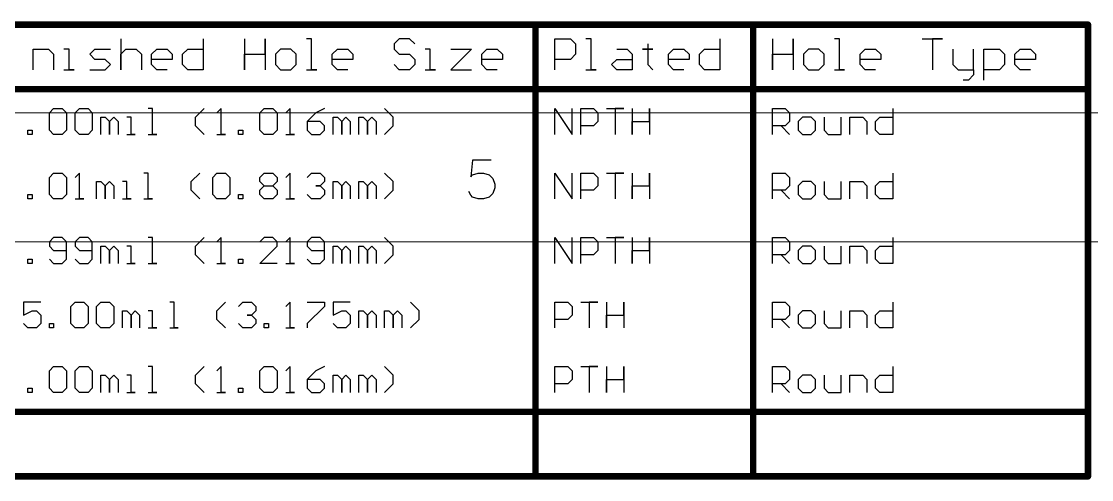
# Model space of a CAD drawing. Header units: millimetres. Extents: x 38 to 445, y 25 to 285.
# Drawn here: x 316 to 379.2, y 257.7 to 284.8 of the extents above; entities that cross this region are included whole.
import ezdxf

# ---------------------------------------------------------------- set-up
doc = ezdxf.new("R2010")
doc.units = ezdxf.units.MM
doc.layers.add('DrillDrawing', color=1, linetype='Continuous')
doc.layers.add('Mechanical16', color=56, linetype='Continuous')

msp = doc.modelspace()

# ---------------------------------------------------------------- linework, layer by layer
at = {"layer": 'DrillDrawing'}
for p, q in [((321.825, 283.768), (321.825, 281.94)), ((326.701, 283.768), (326.701, 281.94)), ((329.138, 283.768), (329.138, 281.94)), ((330.357, 282.854), (330.357, 283.768)), ((330.357, 283.768), (330.357, 281.94)), ((333.099, 283.768), (332.795, 283.768)), ((333.099, 281.94), (333.099, 283.768)), ((338.279, 283.768), (337.974, 283.464)), ((337.974, 283.464), (337.974, 283.159)), ((338.889, 283.768), (338.279, 283.768)), ((339.193, 283.464), (338.889, 283.768)), ((347.472, 281.94), (347.472, 283.768)), ((347.472, 283.768), (348.386, 283.768)), ((348.386, 283.768), (348.691, 283.464)), ((348.691, 283.464), (348.691, 282.854)), ((349.605, 283.768), (349.3, 283.768)), ((349.605, 281.94), (349.605, 283.768)), ((352.957, 283.464), (352.957, 283.159)), ((357.222, 283.768), (357.222, 281.94)), ((360.321, 283.768), (360.321, 281.94)), ((361.54, 282.854), (361.54, 283.768)), ((361.54, 283.768), (361.54, 281.94)), ((364.282, 283.768), (363.978, 283.768)), ((364.282, 281.94), (364.282, 283.768)), ((369.158, 283.768), (370.376, 283.768)), ((370.376, 283.768), (369.767, 283.768)), ((369.767, 283.768), (369.767, 281.94)), ((316.645, 281.94), (316.645, 283.159)), ((316.645, 283.159), (317.559, 283.159)), ((317.559, 283.159), (317.864, 282.854)), ((317.864, 282.854), (317.864, 281.94)), ((318.778, 283.159), (318.474, 283.159)), ((318.778, 281.94), (318.778, 283.159)), ((319.997, 282.854), (320.302, 283.159)), ((320.302, 282.549), (319.997, 282.854)), ((320.302, 283.159), (321.216, 283.159)), ((321.825, 282.854), (322.13, 283.159)), ((321.825, 281.94), (321.825, 282.854)), ((322.13, 283.159), (322.739, 283.159)), ((322.739, 283.159), (323.044, 282.854)), ((323.044, 282.854), (323.044, 281.94)), ((323.654, 282.854), (323.958, 283.159)), ((323.654, 282.245), (323.654, 282.854)), ((323.958, 283.159), (324.568, 283.159)), ((324.568, 283.159), (324.872, 282.854)), ((324.872, 282.854), (324.872, 282.549)), ((325.482, 282.854), (325.786, 283.159)), ((325.482, 282.245), (325.482, 282.854)), ((325.786, 283.159), (326.701, 283.159)), ((329.138, 281.94), (329.138, 282.854)), ((329.138, 282.854), (330.357, 282.854)), ((331.271, 283.159), (330.966, 282.854)), ((330.966, 282.854), (330.966, 282.245)), ((331.88, 283.159), (331.271, 283.159)), ((332.185, 282.854), (331.88, 283.159)), ((332.185, 282.245), (332.185, 282.854)), ((334.318, 282.854), (334.623, 283.159)), ((334.318, 282.245), (334.318, 282.854)), ((334.623, 283.159), (335.232, 283.159)), ((335.232, 283.159), (335.537, 282.854)), ((335.537, 282.854), (335.537, 282.549)), ((337.974, 283.159), (338.279, 282.854)), ((338.279, 282.854), (338.889, 282.854)), ((338.889, 282.854), (339.193, 282.549)), ((340.107, 283.159), (339.803, 283.159)), ((340.107, 281.94), (340.107, 283.159)), ((341.326, 283.159), (342.545, 283.159)), ((342.545, 283.159), (341.326, 281.94)), ((343.154, 282.854), (343.459, 283.159)), ((343.154, 282.245), (343.154, 282.854)), ((343.459, 283.159), (344.068, 283.159)), ((344.068, 283.159), (344.373, 282.854)), ((344.373, 282.854), (344.373, 282.549)), ((348.691, 282.854), (348.386, 282.549)), ((351.128, 283.159), (351.738, 283.159)), ((351.738, 283.159), (352.043, 282.854)), ((352.043, 282.854), (352.043, 281.94)), ((352.957, 283.159), (352.652, 283.159)), ((352.652, 283.159), (353.261, 283.159)), ((353.261, 283.159), (352.957, 283.159)), ((352.957, 283.159), (352.957, 282.245)), ((354.175, 282.854), (354.48, 283.159)), ((354.175, 282.245), (354.175, 282.854)), ((354.48, 283.159), (355.09, 283.159)), ((355.09, 283.159), (355.394, 282.854)), ((355.394, 282.854), (355.394, 282.549)), ((356.004, 282.854), (356.308, 283.159)), ((356.004, 282.245), (356.004, 282.854)), ((356.308, 283.159), (357.222, 283.159)), ((360.321, 281.94), (360.321, 282.854)), ((360.321, 282.854), (361.54, 282.854)), ((362.454, 283.159), (362.149, 282.854)), ((362.149, 282.854), (362.149, 282.245)), ((363.064, 283.159), (362.454, 283.159)), ((363.368, 282.854), (363.064, 283.159)), ((363.368, 282.245), (363.368, 282.854)), ((365.501, 282.854), (365.806, 283.159)), ((365.501, 282.245), (365.501, 282.854)), ((365.806, 283.159), (366.415, 283.159)), ((366.415, 283.159), (366.72, 282.854)), ((366.72, 282.854), (366.72, 282.549)), ((370.986, 283.159), (370.986, 282.245)), ((372.205, 281.94), (372.205, 283.159)), ((372.814, 281.331), (372.814, 283.159)), ((372.814, 283.159), (373.728, 283.159)), ((373.728, 283.159), (374.033, 282.854)), ((374.033, 282.854), (374.033, 282.245)), ((374.642, 282.854), (374.947, 283.159)), ((374.642, 282.245), (374.642, 282.854)), ((374.947, 283.159), (375.556, 283.159)), ((375.556, 283.159), (375.861, 282.854)), ((375.861, 282.854), (375.861, 282.549)), ((318.474, 281.94), (319.083, 281.94)), ((319.083, 281.94), (318.778, 281.94)), ((319.997, 281.94), (320.911, 281.94)), ((320.911, 282.549), (320.302, 282.549)), ((321.216, 282.245), (320.911, 282.549)), ((320.911, 281.94), (321.216, 282.245)), ((324.872, 282.549), (323.654, 282.549)), ((323.958, 281.94), (323.654, 282.245)), ((324.568, 281.94), (323.958, 281.94)), ((325.786, 281.94), (325.482, 282.245)), ((326.701, 281.94), (325.786, 281.94)), ((330.966, 282.245), (331.271, 281.94)), ((331.271, 281.94), (331.88, 281.94)), ((331.88, 281.94), (332.185, 282.245)), ((332.795, 281.94), (333.404, 281.94)), ((333.404, 281.94), (333.099, 281.94)), ((335.537, 282.549), (334.318, 282.549)), ((334.623, 281.94), (334.318, 282.245)), ((335.232, 281.94), (334.623, 281.94)), ((338.279, 281.94), (337.974, 282.245)), ((338.889, 281.94), (338.279, 281.94)), ((339.193, 282.245), (338.889, 281.94)), ((339.193, 282.549), (339.193, 282.245)), ((339.803, 281.94), (340.412, 281.94)), ((340.412, 281.94), (340.107, 281.94)), ((341.326, 281.94), (342.545, 281.94)), ((344.373, 282.549), (343.154, 282.549)), ((343.459, 281.94), (343.154, 282.245)), ((344.068, 281.94), (343.459, 281.94)), ((348.386, 282.549), (347.472, 282.549)), ((349.3, 281.94), (349.91, 281.94)), ((349.91, 281.94), (349.605, 281.94)), ((350.824, 282.245), (351.128, 282.549)), ((351.128, 281.94), (350.824, 282.245)), ((351.128, 282.549), (352.043, 282.549)), ((352.043, 281.94), (351.128, 281.94)), ((352.957, 282.245), (353.261, 281.94)), ((355.394, 282.549), (354.175, 282.549)), ((354.48, 281.94), (354.175, 282.245)), ((355.09, 281.94), (354.48, 281.94)), ((356.308, 281.94), (356.004, 282.245)), ((357.222, 281.94), (356.308, 281.94)), ((362.149, 282.245), (362.454, 281.94)), ((362.454, 281.94), (363.064, 281.94)), ((363.064, 281.94), (363.368, 282.245)), ((363.978, 281.94), (364.587, 281.94)), ((364.587, 281.94), (364.282, 281.94)), ((366.72, 282.549), (365.501, 282.549)), ((365.806, 281.94), (365.501, 282.245)), ((366.415, 281.94), (365.806, 281.94)), ((370.986, 282.245), (371.29, 281.94)), ((371.29, 281.94), (372.205, 281.94)), ((372.205, 281.94), (372.205, 281.635)), ((373.728, 281.94), (372.814, 281.94)), ((374.033, 282.245), (373.728, 281.94)), ((375.861, 282.549), (374.642, 282.549)), ((374.947, 281.94), (374.642, 282.245)), ((375.556, 281.94), (374.947, 281.94)), ((371.9, 281.331), (371.595, 281.331)), ((372.205, 281.635), (371.9, 281.331)), ((317.61, 279.4), (317.864, 279.654)), ((317.864, 279.654), (318.372, 279.654)), ((318.372, 279.654), (318.626, 279.4)), ((319.134, 279.4), (319.388, 279.654)), ((319.388, 279.654), (319.896, 279.654)), ((319.896, 279.654), (320.149, 279.4)), ((323.704, 279.654), (323.45, 279.654)), ((323.704, 278.13), (323.704, 279.654)), ((326.243, 279.146), (326.751, 279.654)), ((327.767, 279.654), (327.513, 279.4)), ((327.767, 278.13), (327.767, 279.654)), ((330.052, 279.4), (330.306, 279.654)), ((330.306, 279.654), (330.814, 279.654)), ((330.814, 279.654), (331.068, 279.4)), ((331.83, 279.654), (331.576, 279.4)), ((331.83, 278.13), (331.83, 279.654)), ((333.861, 279.654), (333.353, 279.4)), ((337.924, 279.146), (337.416, 279.654)), ((347.472, 278.13), (347.472, 279.654)), ((347.472, 279.654), (348.488, 278.13)), ((348.488, 278.13), (348.488, 279.654)), ((348.996, 278.13), (348.996, 279.654)), ((348.996, 279.654), (349.757, 279.654)), ((349.757, 279.654), (350.011, 279.4)), ((350.519, 279.654), (351.535, 279.654)), ((351.535, 279.654), (351.027, 279.654)), ((351.027, 279.654), (351.027, 278.13)), ((352.043, 279.654), (352.043, 278.13)), ((353.058, 278.892), (353.058, 279.654)), ((353.058, 279.654), (353.058, 278.13)), ((360.321, 278.13), (360.321, 279.654)), ((360.321, 279.654), (361.083, 279.654)), ((361.083, 279.654), (361.337, 279.4)), ((367.431, 279.654), (367.431, 278.13)), ((317.61, 278.384), (317.61, 279.4)), ((318.626, 279.4), (318.626, 278.384)), ((319.134, 278.384), (319.134, 279.4)), ((320.149, 279.4), (320.149, 278.384)), ((320.657, 278.13), (320.657, 279.146)), ((320.657, 279.146), (320.911, 279.146)), ((320.911, 279.146), (321.165, 278.892)), ((321.165, 278.892), (321.419, 279.146)), ((321.165, 278.892), (321.165, 278.13)), ((321.165, 278.13), (321.165, 278.892)), ((321.419, 279.146), (321.673, 278.892)), ((321.673, 278.892), (321.673, 278.13)), ((322.435, 279.146), (322.181, 279.146)), ((322.435, 278.13), (322.435, 279.146)), ((326.243, 278.638), (326.243, 279.146)), ((330.052, 278.384), (330.052, 279.4)), ((331.068, 279.4), (331.068, 278.384)), ((333.353, 279.4), (332.845, 278.892)), ((332.845, 278.892), (332.845, 278.384)), ((333.607, 278.892), (332.845, 278.892)), ((333.861, 278.638), (333.607, 278.892)), ((334.369, 278.13), (334.369, 279.146)), ((334.369, 279.146), (334.623, 279.146)), ((334.623, 279.146), (334.877, 278.892)), ((334.877, 278.892), (335.131, 279.146)), ((334.877, 278.892), (334.877, 278.13)), ((334.877, 278.13), (334.877, 278.892)), ((335.131, 279.146), (335.385, 278.892)), ((335.385, 278.892), (335.385, 278.13)), ((335.892, 278.13), (335.892, 279.146)), ((335.892, 279.146), (336.146, 279.146)), ((336.146, 279.146), (336.4, 278.892)), ((336.4, 278.892), (336.654, 279.146)), ((336.4, 278.892), (336.4, 278.13)), ((336.4, 278.13), (336.4, 278.892)), ((336.654, 279.146), (336.908, 278.892)), ((336.908, 278.892), (336.908, 278.13)), ((337.924, 278.638), (337.924, 279.146)), ((350.011, 278.892), (349.757, 278.638)), ((350.011, 279.4), (350.011, 278.892)), ((352.043, 278.13), (352.043, 278.892)), ((352.043, 278.892), (353.058, 278.892)), ((361.337, 278.892), (361.083, 278.638)), ((361.337, 279.4), (361.337, 278.892)), ((362.099, 279.146), (361.845, 278.892)), ((361.845, 278.892), (361.845, 278.384)), ((362.607, 279.146), (362.099, 279.146)), ((362.86, 278.892), (362.607, 279.146)), ((362.86, 278.384), (362.86, 278.892)), ((363.368, 279.146), (363.368, 278.384)), ((364.384, 278.13), (364.384, 279.146)), ((364.892, 278.13), (364.892, 279.146)), ((364.892, 279.146), (365.654, 279.146)), ((365.654, 279.146), (365.907, 278.892)), ((365.907, 278.892), (365.907, 278.13)), ((366.415, 278.892), (366.669, 279.146)), ((366.415, 278.384), (366.415, 278.892)), ((366.669, 279.146), (367.431, 279.146)), ((316.341, 278.13), (316.341, 278.384)), ((316.341, 278.384), (316.595, 278.384)), ((316.595, 278.384), (316.595, 278.13)), ((317.864, 278.13), (317.61, 278.384)), ((318.626, 278.384), (318.372, 278.13)), ((319.388, 278.13), (319.134, 278.384)), ((320.149, 278.384), (319.896, 278.13)), ((326.751, 278.13), (326.243, 278.638)), ((328.783, 278.13), (328.783, 278.384)), ((328.783, 278.384), (329.037, 278.384)), ((329.037, 278.384), (329.037, 278.13)), ((330.306, 278.13), (330.052, 278.384)), ((331.068, 278.384), (330.814, 278.13)), ((332.845, 278.384), (333.099, 278.13)), ((333.607, 278.13), (333.861, 278.384)), ((333.861, 278.384), (333.861, 278.638)), ((337.416, 278.13), (337.924, 278.638)), ((349.757, 278.638), (348.996, 278.638)), ((361.083, 278.638), (360.321, 278.638)), ((360.829, 278.638), (361.337, 278.13)), ((361.845, 278.384), (362.099, 278.13)), ((362.607, 278.13), (362.86, 278.384)), ((363.368, 278.384), (363.622, 278.13)), ((366.669, 278.13), (366.415, 278.384)), ((316.595, 278.13), (316.341, 278.13)), ((318.372, 278.13), (317.864, 278.13)), ((319.896, 278.13), (319.388, 278.13)), ((322.181, 278.13), (322.689, 278.13)), ((322.689, 278.13), (322.435, 278.13)), ((323.45, 278.13), (323.958, 278.13)), ((323.958, 278.13), (323.704, 278.13)), ((327.513, 278.13), (328.021, 278.13)), ((328.021, 278.13), (327.767, 278.13)), ((329.037, 278.13), (328.783, 278.13)), ((330.814, 278.13), (330.306, 278.13)), ((331.576, 278.13), (332.084, 278.13)), ((332.084, 278.13), (331.83, 278.13)), ((333.099, 278.13), (333.607, 278.13)), ((362.099, 278.13), (362.607, 278.13)), ((363.622, 278.13), (364.384, 278.13)), ((367.431, 278.13), (366.669, 278.13)), ((317.61, 275.59), (317.864, 275.844)), ((317.864, 275.844), (318.372, 275.844)), ((318.372, 275.844), (318.626, 275.59)), ((319.388, 275.844), (319.134, 275.59)), ((319.388, 274.32), (319.388, 275.844)), ((323.45, 275.844), (323.196, 275.844)), ((323.45, 274.32), (323.45, 275.844)), ((325.99, 275.336), (326.497, 275.844)), ((327.259, 275.59), (327.513, 275.844)), ((327.513, 275.844), (328.021, 275.844)), ((328.021, 275.844), (328.275, 275.59)), ((330.052, 275.59), (330.306, 275.844)), ((330.306, 275.844), (330.814, 275.844)), ((330.814, 275.844), (331.068, 275.59)), ((331.83, 275.844), (331.576, 275.59)), ((331.83, 274.32), (331.83, 275.844)), ((332.845, 275.59), (333.099, 275.844)), ((333.099, 275.844), (333.607, 275.844)), ((333.607, 275.844), (333.861, 275.59)), ((337.924, 275.336), (337.416, 275.844)), ((347.472, 274.32), (347.472, 275.844)), ((347.472, 275.844), (348.488, 274.32)), ((348.488, 274.32), (348.488, 275.844)), ((348.996, 274.32), (348.996, 275.844)), ((348.996, 275.844), (349.757, 275.844)), ((349.757, 275.844), (350.011, 275.59)), ((350.519, 275.844), (351.535, 275.844)), ((351.535, 275.844), (351.027, 275.844)), ((351.027, 275.844), (351.027, 274.32)), ((352.043, 275.844), (352.043, 274.32)), ((353.058, 275.082), (353.058, 275.844)), ((353.058, 275.844), (353.058, 274.32)), ((360.321, 274.32), (360.321, 275.844)), ((360.321, 275.844), (361.083, 275.844)), ((361.083, 275.844), (361.337, 275.59)), ((367.431, 275.844), (367.431, 274.32)), ((317.61, 274.574), (317.61, 275.59)), ((318.626, 275.59), (318.626, 274.574)), ((320.403, 274.32), (320.403, 275.336)), ((320.403, 275.336), (320.657, 275.336)), ((320.657, 275.336), (320.911, 275.082)), ((320.911, 275.082), (321.165, 275.336)), ((320.911, 275.082), (320.911, 274.32)), ((320.911, 274.32), (320.911, 275.082)), ((321.165, 275.336), (321.419, 275.082)), ((321.419, 275.082), (321.419, 274.32)), ((322.181, 275.336), (321.927, 275.336)), ((322.181, 274.32), (322.181, 275.336)), ((325.99, 274.828), (325.99, 275.336)), ((327.259, 274.574), (327.259, 275.59)), ((328.275, 275.59), (328.275, 274.574)), ((330.052, 275.336), (330.052, 275.59)), ((330.306, 275.082), (330.052, 275.336)), ((330.052, 274.828), (330.306, 275.082)), ((330.306, 275.082), (330.814, 275.082)), ((331.068, 275.336), (330.814, 275.082)), ((330.814, 275.082), (331.068, 274.828)), ((331.068, 275.59), (331.068, 275.336)), ((333.607, 275.082), (333.353, 275.082)), ((333.353, 275.082), (333.607, 275.082)), ((333.861, 275.336), (333.607, 275.082)), ((333.607, 275.082), (333.861, 274.828)), ((333.861, 275.59), (333.861, 275.336)), ((334.369, 274.32), (334.369, 275.336)), ((334.369, 275.336), (334.623, 275.336)), ((334.623, 275.336), (334.877, 275.082)), ((334.877, 275.082), (335.131, 275.336)), ((334.877, 275.082), (334.877, 274.32)), ((334.877, 274.32), (334.877, 275.082)), ((335.131, 275.336), (335.385, 275.082)), ((335.385, 275.082), (335.385, 274.32)), ((335.892, 274.32), (335.892, 275.336)), ((335.892, 275.336), (336.146, 275.336)), ((336.146, 275.336), (336.4, 275.082)), ((336.4, 275.082), (336.654, 275.336)), ((336.4, 275.082), (336.4, 274.32)), ((336.4, 274.32), (336.4, 275.082)), ((336.654, 275.336), (336.908, 275.082)), ((336.908, 275.082), (336.908, 274.32)), ((337.924, 274.828), (337.924, 275.336)), ((350.011, 275.082), (349.757, 274.828)), ((350.011, 275.59), (350.011, 275.082)), ((352.043, 274.32), (352.043, 275.082)), ((352.043, 275.082), (353.058, 275.082)), ((361.337, 275.082), (361.083, 274.828)), ((361.337, 275.59), (361.337, 275.082)), ((362.099, 275.336), (361.845, 275.082)), ((361.845, 275.082), (361.845, 274.574)), ((362.607, 275.336), (362.099, 275.336)), ((362.86, 275.082), (362.607, 275.336)), ((362.86, 274.574), (362.86, 275.082)), ((363.368, 275.336), (363.368, 274.574)), ((364.384, 274.32), (364.384, 275.336)), ((364.892, 274.32), (364.892, 275.336)), ((364.892, 275.336), (365.654, 275.336)), ((365.654, 275.336), (365.907, 275.082)), ((365.907, 275.082), (365.907, 274.32)), ((366.415, 275.082), (366.669, 275.336)), ((366.415, 274.574), (366.415, 275.082)), ((366.669, 275.336), (367.431, 275.336)), ((316.341, 274.32), (316.341, 274.574)), ((316.341, 274.574), (316.595, 274.574)), ((316.595, 274.574), (316.595, 274.32)), ((317.864, 274.32), (317.61, 274.574)), ((318.626, 274.574), (318.372, 274.32)), ((326.497, 274.32), (325.99, 274.828)), ((327.513, 274.32), (327.259, 274.574)), ((328.275, 274.574), (328.021, 274.32)), ((328.783, 274.32), (328.783, 274.574)), ((328.783, 274.574), (329.037, 274.574)), ((329.037, 274.574), (329.037, 274.32)), ((330.052, 274.574), (330.052, 274.828)), ((330.306, 274.32), (330.052, 274.574)), ((331.068, 274.574), (330.814, 274.32)), ((331.068, 274.828), (331.068, 274.574)), ((333.099, 274.32), (332.845, 274.574)), ((333.861, 274.574), (333.607, 274.32)), ((333.861, 274.828), (333.861, 274.574)), ((337.416, 274.32), (337.924, 274.828)), ((349.757, 274.828), (348.996, 274.828)), ((361.083, 274.828), (360.321, 274.828)), ((360.829, 274.828), (361.337, 274.32)), ((361.845, 274.574), (362.099, 274.32)), ((362.607, 274.32), (362.86, 274.574)), ((363.368, 274.574), (363.622, 274.32)), ((366.669, 274.32), (366.415, 274.574)), ((316.595, 274.32), (316.341, 274.32)), ((318.372, 274.32), (317.864, 274.32)), ((319.134, 274.32), (319.642, 274.32)), ((319.642, 274.32), (319.388, 274.32)), ((321.927, 274.32), (322.435, 274.32)), ((322.435, 274.32), (322.181, 274.32)), ((323.196, 274.32), (323.704, 274.32)), ((323.704, 274.32), (323.45, 274.32)), ((328.021, 274.32), (327.513, 274.32)), ((329.037, 274.32), (328.783, 274.32)), ((330.814, 274.32), (330.306, 274.32)), ((331.576, 274.32), (332.084, 274.32)), ((332.084, 274.32), (331.83, 274.32)), ((333.607, 274.32), (333.099, 274.32)), ((362.099, 274.32), (362.607, 274.32)), ((363.622, 274.32), (364.384, 274.32)), ((367.431, 274.32), (366.669, 274.32)), ((317.864, 272.034), (317.61, 271.78)), ((318.372, 272.034), (317.864, 272.034)), ((318.626, 271.78), (318.372, 272.034)), ((319.388, 272.034), (319.134, 271.78)), ((319.896, 272.034), (319.388, 272.034)), ((320.149, 271.78), (319.896, 272.034)), ((323.704, 272.034), (323.45, 272.034)), ((323.704, 270.51), (323.704, 272.034)), ((326.243, 271.526), (326.751, 272.034)), ((327.767, 272.034), (327.513, 271.78)), ((327.767, 270.51), (327.767, 272.034)), ((330.306, 272.034), (330.052, 271.78)), ((330.814, 272.034), (330.306, 272.034)), ((331.068, 271.78), (330.814, 272.034)), ((331.83, 272.034), (331.576, 271.78)), ((331.83, 270.51), (331.83, 272.034)), ((333.099, 272.034), (332.845, 271.78)), ((333.607, 272.034), (333.099, 272.034)), ((333.861, 271.78), (333.607, 272.034)), ((337.924, 271.526), (337.416, 272.034)), ((347.472, 270.51), (347.472, 272.034)), ((347.472, 272.034), (348.488, 270.51)), ((348.488, 270.51), (348.488, 272.034)), ((348.996, 270.51), (348.996, 272.034)), ((348.996, 272.034), (349.757, 272.034)), ((349.757, 272.034), (350.011, 271.78)), ((350.519, 272.034), (351.535, 272.034)), ((351.535, 272.034), (351.027, 272.034)), ((351.027, 272.034), (351.027, 270.51)), ((352.043, 272.034), (352.043, 270.51)), ((353.058, 271.272), (353.058, 272.034)), ((353.058, 272.034), (353.058, 270.51)), ((360.321, 270.51), (360.321, 272.034)), ((360.321, 272.034), (361.083, 272.034)), ((361.083, 272.034), (361.337, 271.78)), ((367.431, 272.034), (367.431, 270.51)), ((317.61, 271.78), (317.61, 271.526)), ((317.61, 271.526), (317.864, 271.272)), ((317.864, 271.272), (318.626, 271.272)), ((318.626, 270.764), (318.626, 271.78)), ((319.134, 271.78), (319.134, 271.526)), ((319.134, 271.526), (319.388, 271.272)), ((319.388, 271.272), (320.149, 271.272)), ((320.149, 270.764), (320.149, 271.78)), ((320.657, 270.51), (320.657, 271.526)), ((320.657, 271.526), (320.911, 271.526)), ((320.911, 271.526), (321.165, 271.272)), ((321.165, 271.272), (321.419, 271.526)), ((321.165, 271.272), (321.165, 270.51)), ((321.165, 270.51), (321.165, 271.272)), ((321.419, 271.526), (321.673, 271.272)), ((321.673, 271.272), (321.673, 270.51)), ((322.435, 271.526), (322.181, 271.526)), ((322.435, 270.51), (322.435, 271.526)), ((326.243, 271.018), (326.243, 271.526)), ((330.052, 270.51), (331.068, 271.526)), ((331.068, 271.526), (331.068, 271.78)), ((332.845, 271.78), (332.845, 271.526)), ((332.845, 271.526), (333.099, 271.272)), ((333.099, 271.272), (333.861, 271.272)), ((333.861, 270.764), (333.861, 271.78)), ((334.369, 270.51), (334.369, 271.526)), ((334.369, 271.526), (334.623, 271.526)), ((334.623, 271.526), (334.877, 271.272)), ((334.877, 271.272), (335.131, 271.526)), ((334.877, 271.272), (334.877, 270.51)), ((334.877, 270.51), (334.877, 271.272)), ((335.131, 271.526), (335.385, 271.272)), ((335.385, 271.272), (335.385, 270.51)), ((335.892, 270.51), (335.892, 271.526)), ((335.892, 271.526), (336.146, 271.526)), ((336.146, 271.526), (336.4, 271.272)), ((336.4, 271.272), (336.654, 271.526)), ((336.4, 271.272), (336.4, 270.51)), ((336.4, 270.51), (336.4, 271.272)), ((336.654, 271.526), (336.908, 271.272)), ((336.908, 271.272), (336.908, 270.51)), ((337.924, 271.018), (337.924, 271.526)), ((350.011, 271.272), (349.757, 271.018)), ((350.011, 271.78), (350.011, 271.272)), ((352.043, 270.51), (352.043, 271.272)), ((352.043, 271.272), (353.058, 271.272)), ((361.337, 271.272), (361.083, 271.018)), ((361.337, 271.78), (361.337, 271.272)), ((362.099, 271.526), (361.845, 271.272)), ((361.845, 271.272), (361.845, 270.764)), ((362.607, 271.526), (362.099, 271.526)), ((362.86, 271.272), (362.607, 271.526)), ((362.86, 270.764), (362.86, 271.272)), ((363.368, 271.526), (363.368, 270.764)), ((364.384, 270.51), (364.384, 271.526)), ((364.892, 270.51), (364.892, 271.526)), ((364.892, 271.526), (365.654, 271.526)), ((365.654, 271.526), (365.907, 271.272)), ((365.907, 271.272), (365.907, 270.51)), ((366.415, 271.272), (366.669, 271.526)), ((366.415, 270.764), (366.415, 271.272)), ((366.669, 271.526), (367.431, 271.526)), ((316.341, 270.51), (316.341, 270.764)), ((316.341, 270.764), (316.595, 270.764)), ((316.595, 270.764), (316.595, 270.51)), ((317.61, 270.764), (317.864, 270.51)), ((318.372, 270.51), (318.626, 270.764)), ((319.134, 270.764), (319.388, 270.51)), ((319.896, 270.51), (320.149, 270.764)), ((326.751, 270.51), (326.243, 271.018)), ((328.783, 270.51), (328.783, 270.764)), ((328.783, 270.764), (329.037, 270.764)), ((329.037, 270.764), (329.037, 270.51)), ((332.845, 270.764), (333.099, 270.51)), ((333.607, 270.51), (333.861, 270.764)), ((337.416, 270.51), (337.924, 271.018)), ((349.757, 271.018), (348.996, 271.018)), ((361.083, 271.018), (360.321, 271.018)), ((360.829, 271.018), (361.337, 270.51)), ((361.845, 270.764), (362.099, 270.51)), ((362.607, 270.51), (362.86, 270.764)), ((363.368, 270.764), (363.622, 270.51)), ((366.669, 270.51), (366.415, 270.764)), ((316.595, 270.51), (316.341, 270.51)), ((317.864, 270.51), (318.372, 270.51)), ((319.388, 270.51), (319.896, 270.51)), ((322.181, 270.51), (322.689, 270.51)), ((322.689, 270.51), (322.435, 270.51)), ((323.45, 270.51), (323.958, 270.51)), ((323.958, 270.51), (323.704, 270.51)), ((327.513, 270.51), (328.021, 270.51)), ((328.021, 270.51), (327.767, 270.51)), ((329.037, 270.51), (328.783, 270.51)), ((331.068, 270.51), (330.052, 270.51)), ((331.576, 270.51), (332.084, 270.51)), ((332.084, 270.51), (331.83, 270.51)), ((333.099, 270.51), (333.607, 270.51)), ((362.099, 270.51), (362.607, 270.51)), ((363.622, 270.51), (364.384, 270.51)), ((367.431, 270.51), (366.669, 270.51)), ((317.102, 268.224), (316.087, 268.224)), ((316.087, 268.224), (316.087, 267.462)), ((318.88, 267.97), (319.134, 268.224)), ((319.134, 268.224), (319.642, 268.224)), ((319.642, 268.224), (319.896, 267.97)), ((320.403, 267.97), (320.657, 268.224)), ((320.657, 268.224), (321.165, 268.224)), ((321.165, 268.224), (321.419, 267.97)), ((324.974, 268.224), (324.72, 268.224)), ((324.974, 266.7), (324.974, 268.224)), ((327.513, 267.716), (328.021, 268.224)), ((328.783, 267.97), (329.037, 268.224)), ((329.037, 268.224), (329.544, 268.224)), ((329.544, 268.224), (329.798, 267.97)), ((331.83, 268.224), (331.576, 267.97)), ((331.83, 266.7), (331.83, 268.224)), ((332.845, 268.224), (333.861, 268.224)), ((333.861, 268.224), (333.861, 267.97)), ((335.385, 268.224), (334.369, 268.224)), ((334.369, 268.224), (334.369, 267.462)), ((339.447, 267.716), (338.939, 268.224)), ((347.472, 266.7), (347.472, 268.224)), ((347.472, 268.224), (348.234, 268.224)), ((348.234, 268.224), (348.488, 267.97)), ((348.996, 268.224), (350.011, 268.224)), ((350.011, 268.224), (349.503, 268.224)), ((349.503, 268.224), (349.503, 266.7)), ((350.519, 268.224), (350.519, 266.7)), ((351.535, 267.462), (351.535, 268.224)), ((351.535, 268.224), (351.535, 266.7)), ((360.321, 266.7), (360.321, 268.224)), ((360.321, 268.224), (361.083, 268.224)), ((361.083, 268.224), (361.337, 267.97)), ((367.431, 268.224), (367.431, 266.7)), ((316.087, 267.462), (316.595, 267.716)), ((316.595, 267.716), (316.849, 267.716)), ((316.849, 267.716), (317.102, 267.462)), ((317.102, 267.462), (317.102, 266.954)), ((318.88, 266.954), (318.88, 267.97)), ((319.896, 267.97), (319.896, 266.954)), ((320.403, 266.954), (320.403, 267.97)), ((321.419, 267.97), (321.419, 266.954)), ((321.927, 266.7), (321.927, 267.716)), ((321.927, 267.716), (322.181, 267.716)), ((322.181, 267.716), (322.435, 267.462)), ((322.435, 267.462), (322.689, 267.716)), ((322.435, 267.462), (322.435, 266.7)), ((322.435, 266.7), (322.435, 267.462)), ((322.689, 267.716), (322.943, 267.462)), ((322.943, 267.462), (322.943, 266.7)), ((323.704, 267.716), (323.45, 267.716)), ((323.704, 266.7), (323.704, 267.716)), ((327.513, 267.208), (327.513, 267.716)), ((329.544, 267.462), (329.29, 267.462)), ((329.29, 267.462), (329.544, 267.462)), ((329.798, 267.716), (329.544, 267.462)), ((329.544, 267.462), (329.798, 267.208)), ((329.798, 267.97), (329.798, 267.716)), ((333.861, 267.97), (332.845, 266.954)), ((334.369, 267.462), (334.877, 267.716)), ((334.877, 267.716), (335.131, 267.716)), ((335.131, 267.716), (335.385, 267.462)), ((335.385, 267.462), (335.385, 266.954)), ((335.892, 266.7), (335.892, 267.716)), ((335.892, 267.716), (336.146, 267.716)), ((336.146, 267.716), (336.4, 267.462)), ((336.4, 267.462), (336.654, 267.716)), ((336.4, 267.462), (336.4, 266.7)), ((336.4, 266.7), (336.4, 267.462)), ((336.654, 267.716), (336.908, 267.462)), ((336.908, 267.462), (336.908, 266.7)), ((337.416, 266.7), (337.416, 267.716)), ((337.416, 267.716), (337.67, 267.716)), ((337.67, 267.716), (337.924, 267.462)), ((337.924, 267.462), (338.178, 267.716)), ((337.924, 267.462), (337.924, 266.7)), ((337.924, 266.7), (337.924, 267.462)), ((338.178, 267.716), (338.432, 267.462)), ((338.432, 267.462), (338.432, 266.7)), ((339.447, 267.208), (339.447, 267.716)), ((348.488, 267.462), (348.234, 267.208)), ((348.488, 267.97), (348.488, 267.462)), ((350.519, 266.7), (350.519, 267.462)), ((350.519, 267.462), (351.535, 267.462)), ((361.337, 267.462), (361.083, 267.208)), ((361.337, 267.97), (361.337, 267.462)), ((362.099, 267.716), (361.845, 267.462)), ((361.845, 267.462), (361.845, 266.954)), ((362.607, 267.716), (362.099, 267.716)), ((362.86, 267.462), (362.607, 267.716)), ((362.86, 266.954), (362.86, 267.462)), ((363.368, 267.716), (363.368, 266.954)), ((364.384, 266.7), (364.384, 267.716)), ((364.892, 266.7), (364.892, 267.716)), ((364.892, 267.716), (365.654, 267.716)), ((365.654, 267.716), (365.907, 267.462)), ((365.907, 267.462), (365.907, 266.7)), ((366.415, 267.462), (366.669, 267.716)), ((366.415, 266.954), (366.415, 267.462)), ((366.669, 267.716), (367.431, 267.716)), ((316.341, 266.7), (316.087, 266.954)), ((317.102, 266.954), (316.849, 266.7)), ((317.61, 266.7), (317.61, 266.954)), ((317.61, 266.954), (317.864, 266.954)), ((317.864, 266.954), (317.864, 266.7)), ((319.134, 266.7), (318.88, 266.954)), ((319.896, 266.954), (319.642, 266.7)), ((320.657, 266.7), (320.403, 266.954)), ((321.419, 266.954), (321.165, 266.7)), ((328.021, 266.7), (327.513, 267.208)), ((329.037, 266.7), (328.783, 266.954)), ((329.798, 266.954), (329.544, 266.7)), ((329.798, 267.208), (329.798, 266.954)), ((330.306, 266.7), (330.306, 266.954)), ((330.306, 266.954), (330.56, 266.954)), ((330.56, 266.954), (330.56, 266.7)), ((332.845, 266.954), (332.845, 266.7)), ((334.623, 266.7), (334.369, 266.954)), ((335.385, 266.954), (335.131, 266.7)), ((338.939, 266.7), (339.447, 267.208)), ((348.234, 267.208), (347.472, 267.208)), ((361.083, 267.208), (360.321, 267.208)), ((360.829, 267.208), (361.337, 266.7)), ((361.845, 266.954), (362.099, 266.7)), ((362.607, 266.7), (362.86, 266.954)), ((363.368, 266.954), (363.622, 266.7)), ((366.669, 266.7), (366.415, 266.954)), ((316.849, 266.7), (316.341, 266.7)), ((317.864, 266.7), (317.61, 266.7)), ((319.642, 266.7), (319.134, 266.7)), ((321.165, 266.7), (320.657, 266.7)), ((323.45, 266.7), (323.958, 266.7)), ((323.958, 266.7), (323.704, 266.7)), ((324.72, 266.7), (325.228, 266.7)), ((325.228, 266.7), (324.974, 266.7)), ((329.544, 266.7), (329.037, 266.7)), ((330.56, 266.7), (330.306, 266.7)), ((331.576, 266.7), (332.084, 266.7)), ((332.084, 266.7), (331.83, 266.7)), ((335.131, 266.7), (334.623, 266.7)), ((362.099, 266.7), (362.607, 266.7)), ((363.622, 266.7), (364.384, 266.7)), ((367.431, 266.7), (366.669, 266.7)), ((317.61, 264.16), (317.864, 264.414)), ((317.864, 264.414), (318.372, 264.414)), ((318.372, 264.414), (318.626, 264.16)), ((319.134, 264.16), (319.388, 264.414)), ((319.388, 264.414), (319.896, 264.414)), ((319.896, 264.414), (320.149, 264.16)), ((323.704, 264.414), (323.45, 264.414)), ((323.704, 262.89), (323.704, 264.414)), ((326.243, 263.906), (326.751, 264.414)), ((327.767, 264.414), (327.513, 264.16)), ((327.767, 262.89), (327.767, 264.414)), ((330.052, 264.16), (330.306, 264.414)), ((330.306, 264.414), (330.814, 264.414)), ((330.814, 264.414), (331.068, 264.16)), ((331.83, 264.414), (331.576, 264.16)), ((331.83, 262.89), (331.83, 264.414)), ((333.861, 264.414), (333.353, 264.16)), ((337.924, 263.906), (337.416, 264.414)), ((347.472, 262.89), (347.472, 264.414)), ((347.472, 264.414), (348.234, 264.414)), ((348.234, 264.414), (348.488, 264.16)), ((348.996, 264.414), (350.011, 264.414)), ((350.011, 264.414), (349.503, 264.414)), ((349.503, 264.414), (349.503, 262.89)), ((350.519, 264.414), (350.519, 262.89)), ((351.535, 263.652), (351.535, 264.414)), ((351.535, 264.414), (351.535, 262.89)), ((360.321, 262.89), (360.321, 264.414)), ((360.321, 264.414), (361.083, 264.414)), ((361.083, 264.414), (361.337, 264.16)), ((367.431, 264.414), (367.431, 262.89)), ((317.61, 263.144), (317.61, 264.16)), ((318.626, 264.16), (318.626, 263.144)), ((319.134, 263.144), (319.134, 264.16)), ((320.149, 264.16), (320.149, 263.144)), ((320.657, 262.89), (320.657, 263.906)), ((320.657, 263.906), (320.911, 263.906)), ((320.911, 263.906), (321.165, 263.652)), ((321.165, 263.652), (321.419, 263.906)), ((321.165, 263.652), (321.165, 262.89)), ((321.165, 262.89), (321.165, 263.652)), ((321.419, 263.906), (321.673, 263.652)), ((321.673, 263.652), (321.673, 262.89)), ((322.435, 263.906), (322.181, 263.906)), ((322.435, 262.89), (322.435, 263.906)), ((326.243, 263.398), (326.243, 263.906)), ((330.052, 263.144), (330.052, 264.16)), ((331.068, 264.16), (331.068, 263.144)), ((333.353, 264.16), (332.845, 263.652)), ((332.845, 263.652), (332.845, 263.144)), ((333.607, 263.652), (332.845, 263.652)), ((333.861, 263.398), (333.607, 263.652)), ((334.369, 262.89), (334.369, 263.906)), ((334.369, 263.906), (334.623, 263.906)), ((334.623, 263.906), (334.877, 263.652)), ((334.877, 263.652), (335.131, 263.906)), ((334.877, 263.652), (334.877, 262.89)), ((334.877, 262.89), (334.877, 263.652)), ((335.131, 263.906), (335.385, 263.652)), ((335.385, 263.652), (335.385, 262.89)), ((335.892, 262.89), (335.892, 263.906)), ((335.892, 263.906), (336.146, 263.906)), ((336.146, 263.906), (336.4, 263.652)), ((336.4, 263.652), (336.654, 263.906)), ((336.4, 263.652), (336.4, 262.89)), ((336.4, 262.89), (336.4, 263.652)), ((336.654, 263.906), (336.908, 263.652)), ((336.908, 263.652), (336.908, 262.89)), ((337.924, 263.398), (337.924, 263.906)), ((348.488, 263.652), (348.234, 263.398)), ((348.488, 264.16), (348.488, 263.652)), ((350.519, 262.89), (350.519, 263.652)), ((350.519, 263.652), (351.535, 263.652)), ((361.337, 263.652), (361.083, 263.398)), ((361.337, 264.16), (361.337, 263.652)), ((362.099, 263.906), (361.845, 263.652)), ((361.845, 263.652), (361.845, 263.144)), ((362.607, 263.906), (362.099, 263.906)), ((362.86, 263.652), (362.607, 263.906)), ((362.86, 263.144), (362.86, 263.652)), ((363.368, 263.906), (363.368, 263.144)), ((364.384, 262.89), (364.384, 263.906)), ((364.892, 262.89), (364.892, 263.906)), ((364.892, 263.906), (365.654, 263.906)), ((365.654, 263.906), (365.907, 263.652)), ((365.907, 263.652), (365.907, 262.89)), ((366.415, 263.652), (366.669, 263.906)), ((366.415, 263.144), (366.415, 263.652)), ((366.669, 263.906), (367.431, 263.906)), ((316.341, 262.89), (316.341, 263.144)), ((316.341, 263.144), (316.595, 263.144)), ((316.595, 263.144), (316.595, 262.89)), ((317.864, 262.89), (317.61, 263.144)), ((318.626, 263.144), (318.372, 262.89)), ((319.388, 262.89), (319.134, 263.144)), ((320.149, 263.144), (319.896, 262.89)), ((326.751, 262.89), (326.243, 263.398)), ((328.783, 262.89), (328.783, 263.144)), ((328.783, 263.144), (329.037, 263.144)), ((329.037, 263.144), (329.037, 262.89)), ((330.306, 262.89), (330.052, 263.144)), ((331.068, 263.144), (330.814, 262.89)), ((332.845, 263.144), (333.099, 262.89)), ((333.607, 262.89), (333.861, 263.144)), ((333.861, 263.144), (333.861, 263.398)), ((337.416, 262.89), (337.924, 263.398)), ((348.234, 263.398), (347.472, 263.398)), ((361.083, 263.398), (360.321, 263.398)), ((360.829, 263.398), (361.337, 262.89)), ((361.845, 263.144), (362.099, 262.89)), ((362.607, 262.89), (362.86, 263.144)), ((363.368, 263.144), (363.622, 262.89)), ((366.669, 262.89), (366.415, 263.144)), ((316.595, 262.89), (316.341, 262.89)), ((318.372, 262.89), (317.864, 262.89)), ((319.896, 262.89), (319.388, 262.89)), ((322.181, 262.89), (322.689, 262.89)), ((322.689, 262.89), (322.435, 262.89)), ((323.45, 262.89), (323.958, 262.89)), ((323.958, 262.89), (323.704, 262.89)), ((327.513, 262.89), (328.021, 262.89)), ((328.021, 262.89), (327.767, 262.89)), ((329.037, 262.89), (328.783, 262.89)), ((330.814, 262.89), (330.306, 262.89)), ((331.576, 262.89), (332.084, 262.89)), ((332.084, 262.89), (331.83, 262.89)), ((333.099, 262.89), (333.607, 262.89)), ((362.099, 262.89), (362.607, 262.89)), ((363.622, 262.89), (364.384, 262.89)), ((367.431, 262.89), (366.669, 262.89))]:
    msp.add_line(p, q, dxfattribs=at)
at = {"layer": 'DrillDrawing', "const_width": 0.381}
for points in [[(280.434, 284.607), (378.96, 284.607)], [(346.329, 257.937), (346.329, 284.607)], [(359.178, 257.937), (359.178, 284.607)], [(378.96, 257.937), (378.96, 284.607)], [(280.434, 280.797), (378.96, 280.797)], [(280.434, 261.747), (378.96, 261.747)], [(280.434, 257.937), (378.96, 257.937)]]:
    msp.add_lwpolyline(points, dxfattribs=at)
at = {"layer": 'DrillDrawing', "const_width": 0.191}
for points in [[(346.234, 284.607, 1), (346.424, 284.607, 1)], [(359.083, 284.607, 1), (359.273, 284.607, 1)], [(378.865, 284.607, 1), (379.055, 284.607, 1)], [(378.865, 284.607, 1), (379.055, 284.607, 1)], [(378.865, 280.797, 1), (379.055, 280.797, 1)], [(378.865, 261.747, 1), (379.055, 261.747, 1)], [(346.234, 257.937, 1), (346.424, 257.937, 1)], [(359.083, 257.937, 1), (359.273, 257.937, 1)], [(378.865, 257.937, 1), (379.055, 257.937, 1)], [(378.865, 257.937, 1), (379.055, 257.937, 1)]]:
    msp.add_lwpolyline(points, format="xyb", close=True, dxfattribs=at)
at = {"layer": 'Mechanical16'}
for p, q in [((342.61, 276.606), (342.501, 275.626)), ((343.698, 276.606), (342.61, 276.606)), ((342.501, 275.626), (342.61, 275.735)), ((342.61, 275.735), (342.936, 275.844)), ((342.936, 275.844), (343.263, 275.844)), ((343.263, 275.844), (343.589, 275.735)), ((343.589, 275.735), (343.807, 275.517)), ((343.807, 275.517), (343.916, 275.191)), ((343.916, 275.191), (343.916, 274.973)), ((342.501, 274.538), (342.392, 274.755)), ((342.61, 274.429), (342.501, 274.538)), ((342.936, 274.32), (342.61, 274.429)), ((343.589, 274.429), (343.263, 274.32)), ((343.807, 274.647), (343.589, 274.429)), ((343.916, 274.973), (343.807, 274.647)), ((343.263, 274.32), (342.936, 274.32))]:
    msp.add_line(p, q, dxfattribs=at)
at = {"layer": 'Mechanical16', "const_width": 0.0508}
for points in [[(38.1, 279.4), (444.5, 279.4)], [(45.72, 271.78), (436.88, 271.78)]]:
    msp.add_lwpolyline(points, dxfattribs=at)

doc.saveas('drawing.dxf')
